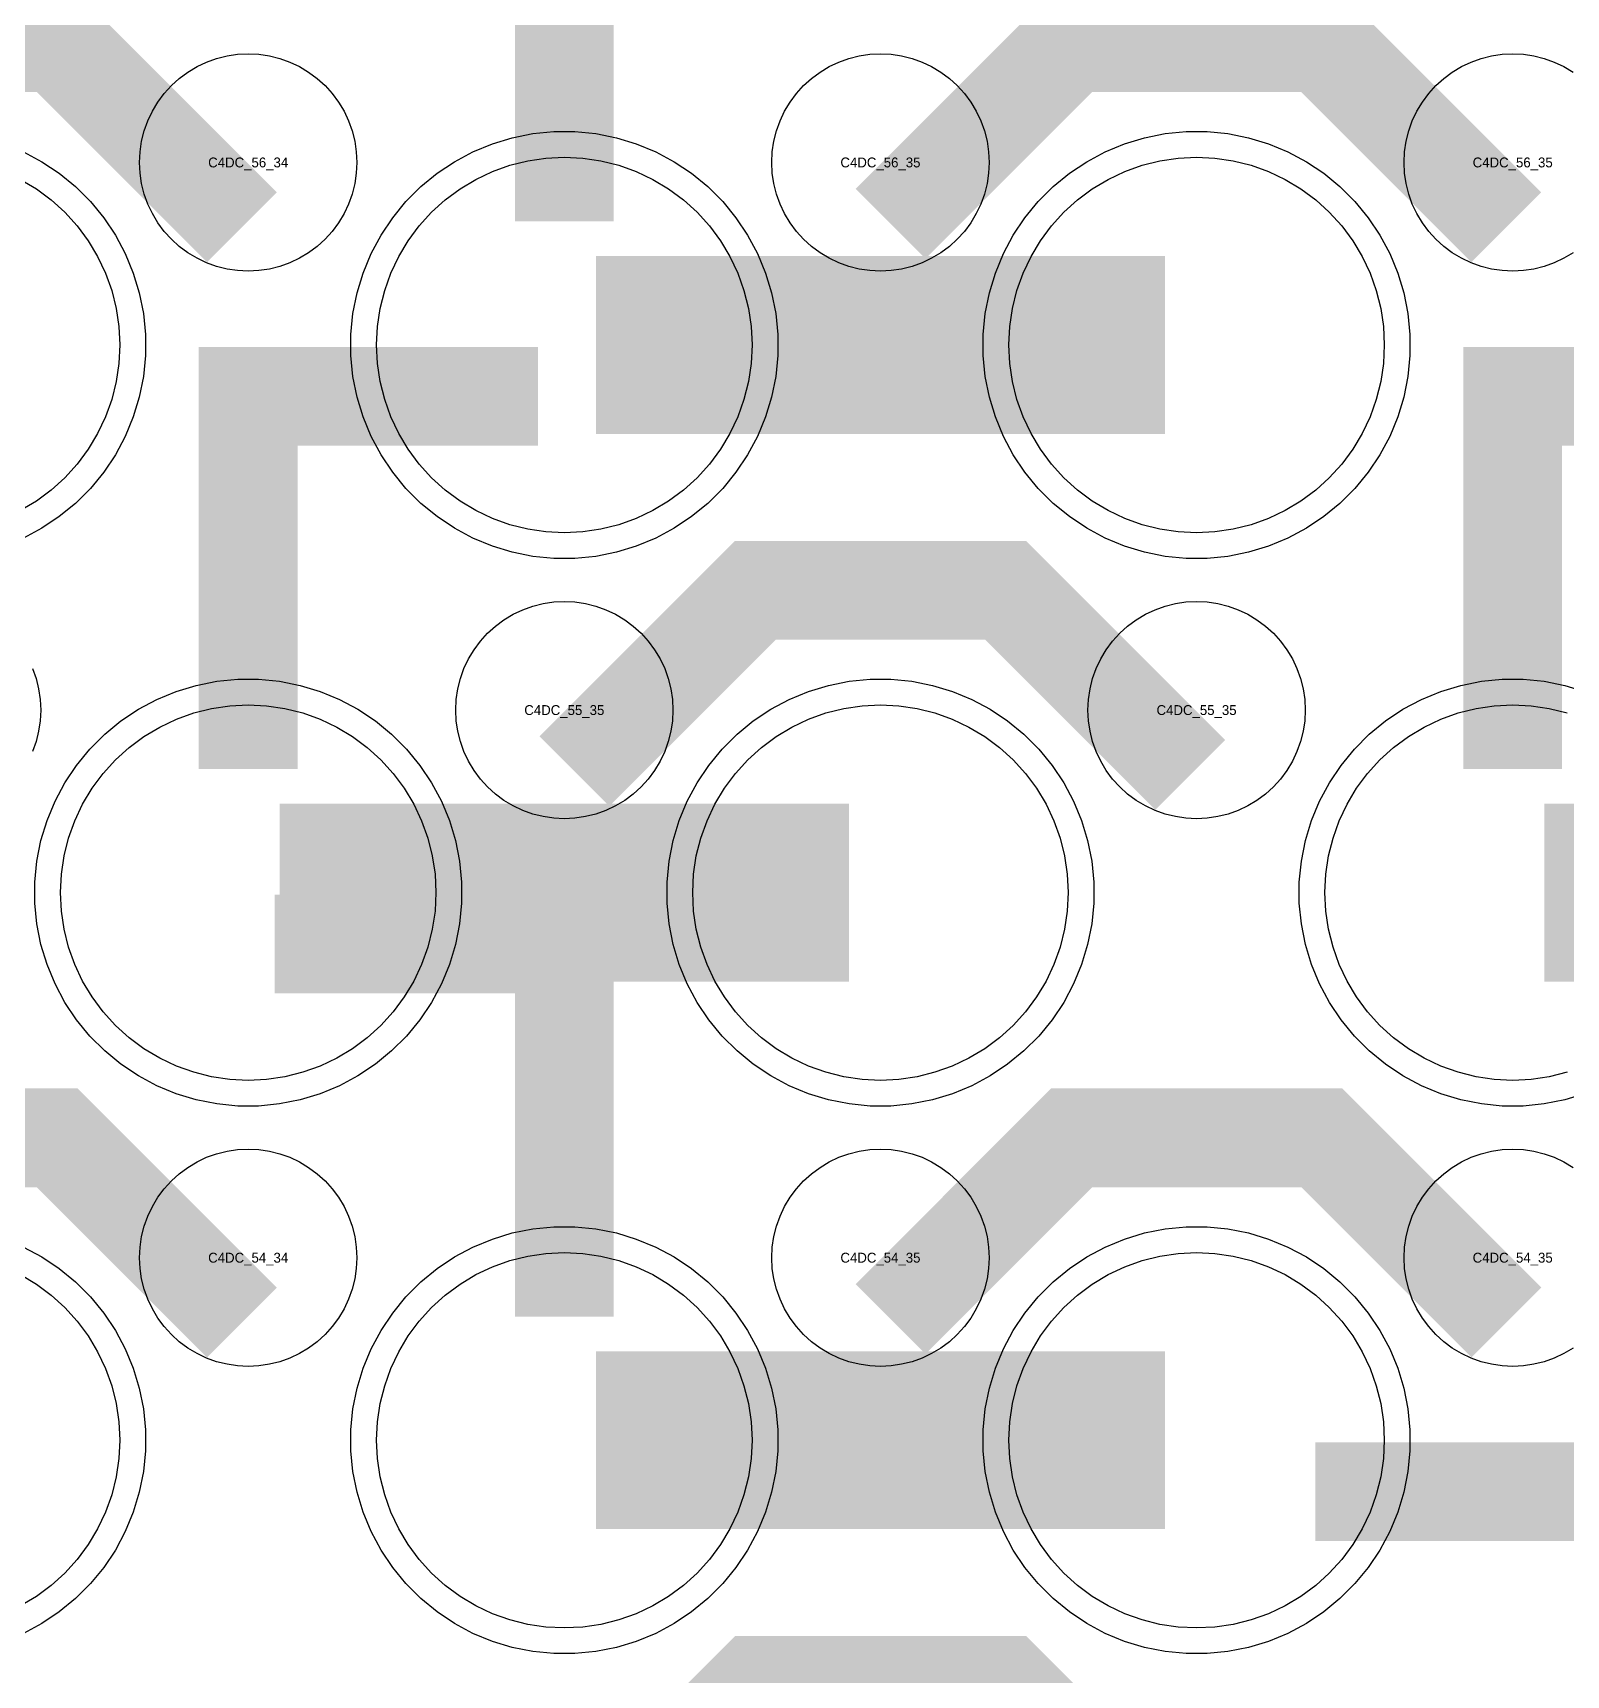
# Model space of a CAD drawing. Extents: x -11880 to 11880, y -14992 to 14992.
# Drawn here: x -934.5 to -546.5, y -7416.5 to -7001 of the extents above; entities that cross this region are included whole.
import ezdxf
from ezdxf.enums import TextEntityAlignment as Align

# ---------------------------------------------------------------- set-up
doc = ezdxf.new("R2010")
doc.units = 0
doc.header["$MEASUREMENT"] = 0
for name, color, linetype in [('GDS_775_DT_237', 138, 'CONTINUOUS'), ('RDL1_FS', 34, 'CONTINUOUS'), ('RDL_BS', 160, 'CONTINUOUS')]:
    doc.layers.add(name, color=color, linetype=linetype)

msp = doc.modelspace()

# ---------------------------------------------------------------- linework, layer by layer
at = {"layer": 'RDL1_FS', "color": 241, "true_color": 0xf7abae}
for points in [[(-800, -7127.484), (-804.657, -7127.255), (-809.268, -7126.571), (-813.791, -7125.439), (-818.181, -7123.867), (-822.395, -7121.875), (-826.395, -7119.477), (-830.14, -7116.699), (-833.594, -7113.569), (-836.724, -7110.115), (-839.502, -7106.37), (-841.9, -7102.37), (-843.892, -7098.156), (-845.464, -7093.766), (-846.596, -7089.243), (-847.28, -7084.632), (-847.509, -7079.975), (-847.28, -7075.318), (-846.596, -7070.707), (-845.464, -7066.184), (-843.892, -7061.794), (-841.9, -7057.58), (-839.502, -7053.58), (-836.724, -7049.835), (-833.594, -7046.381), (-830.14, -7043.251), (-826.395, -7040.473), (-822.395, -7038.075), (-818.181, -7036.083), (-813.791, -7034.511), (-809.268, -7033.379), (-804.657, -7032.695), (-800, -7032.466), (-795.343, -7032.695), (-790.732, -7033.379), (-786.209, -7034.511), (-781.819, -7036.083), (-777.605, -7038.075), (-773.605, -7040.473), (-769.86, -7043.251), (-766.406, -7046.381), (-763.276, -7049.835), (-760.498, -7053.58), (-758.1, -7057.58), (-756.108, -7061.794), (-754.536, -7066.184), (-753.404, -7070.707), (-752.72, -7075.318), (-752.491, -7079.975), (-752.72, -7084.632), (-753.404, -7089.243), (-754.536, -7093.766), (-756.108, -7098.156), (-758.1, -7102.37), (-760.498, -7106.37), (-763.276, -7110.115), (-766.406, -7113.569), (-769.86, -7116.699), (-773.605, -7119.477), (-777.605, -7121.875), (-781.819, -7123.867), (-786.209, -7125.439), (-790.732, -7126.571), (-795.343, -7127.255)], [(-640, -7127.484), (-644.657, -7127.255), (-649.268, -7126.571), (-653.791, -7125.439), (-658.181, -7123.867), (-662.395, -7121.875), (-666.395, -7119.477), (-670.14, -7116.699), (-673.594, -7113.569), (-676.724, -7110.115), (-679.502, -7106.37), (-681.9, -7102.37), (-683.892, -7098.156), (-685.464, -7093.766), (-686.596, -7089.243), (-687.28, -7084.632), (-687.509, -7079.975), (-687.28, -7075.318), (-686.596, -7070.707), (-685.464, -7066.184), (-683.892, -7061.794), (-681.9, -7057.58), (-679.502, -7053.58), (-676.724, -7049.835), (-673.594, -7046.381), (-670.14, -7043.251), (-666.395, -7040.473), (-662.395, -7038.075), (-658.181, -7036.083), (-653.791, -7034.511), (-649.268, -7033.379), (-644.657, -7032.695), (-640, -7032.466), (-635.343, -7032.695), (-630.732, -7033.379), (-626.209, -7034.511), (-621.819, -7036.083), (-617.605, -7038.075), (-613.605, -7040.473), (-609.86, -7043.251), (-606.406, -7046.381), (-603.276, -7049.835), (-600.498, -7053.58), (-598.1, -7057.58), (-596.108, -7061.794), (-594.536, -7066.184), (-593.404, -7070.707), (-592.72, -7075.318), (-592.491, -7079.975), (-592.72, -7084.632), (-593.404, -7089.243), (-594.536, -7093.766), (-596.108, -7098.156), (-598.1, -7102.37), (-600.498, -7106.37), (-603.276, -7110.115), (-606.406, -7113.569), (-609.86, -7116.699), (-613.605, -7119.477), (-617.605, -7121.875), (-621.819, -7123.867), (-626.209, -7125.439), (-630.732, -7126.571), (-635.343, -7127.255)], [(-880, -7266.049), (-884.657, -7265.82), (-889.268, -7265.136), (-893.791, -7264.004), (-898.181, -7262.432), (-902.395, -7260.44), (-906.395, -7258.042), (-910.14, -7255.264), (-913.594, -7252.134), (-916.724, -7248.68), (-919.502, -7244.935), (-921.9, -7240.935), (-923.892, -7236.721), (-925.464, -7232.331), (-926.596, -7227.808), (-927.28, -7223.197), (-927.509, -7218.54), (-927.28, -7213.883), (-926.596, -7209.272), (-925.464, -7204.749), (-923.892, -7200.359), (-921.9, -7196.145), (-919.502, -7192.145), (-916.724, -7188.4), (-913.594, -7184.946), (-910.14, -7181.816), (-906.395, -7179.038), (-902.395, -7176.64), (-898.181, -7174.648), (-893.791, -7173.076), (-889.268, -7171.944), (-884.657, -7171.26), (-880, -7171.031), (-875.343, -7171.26), (-870.732, -7171.944), (-866.209, -7173.076), (-861.819, -7174.648), (-857.605, -7176.64), (-853.605, -7179.038), (-849.86, -7181.816), (-846.406, -7184.946), (-843.276, -7188.4), (-840.498, -7192.145), (-838.1, -7196.145), (-836.108, -7200.359), (-834.536, -7204.749), (-833.404, -7209.272), (-832.72, -7213.883), (-832.491, -7218.54), (-832.72, -7223.197), (-833.404, -7227.808), (-834.536, -7232.331), (-836.108, -7236.721), (-838.1, -7240.935), (-840.498, -7244.935), (-843.276, -7248.68), (-846.406, -7252.134), (-849.86, -7255.264), (-853.605, -7258.042), (-857.605, -7260.44), (-861.819, -7262.432), (-866.209, -7264.004), (-870.732, -7265.136), (-875.343, -7265.82)], [(-720, -7266.049), (-724.657, -7265.82), (-729.268, -7265.136), (-733.791, -7264.004), (-738.181, -7262.432), (-742.395, -7260.44), (-746.395, -7258.042), (-750.14, -7255.264), (-753.594, -7252.134), (-756.724, -7248.68), (-759.502, -7244.935), (-761.9, -7240.935), (-763.892, -7236.721), (-765.464, -7232.331), (-766.596, -7227.808), (-767.28, -7223.197), (-767.509, -7218.54), (-767.28, -7213.883), (-766.596, -7209.272), (-765.464, -7204.749), (-763.892, -7200.359), (-761.9, -7196.145), (-759.502, -7192.145), (-756.724, -7188.4), (-753.594, -7184.946), (-750.14, -7181.816), (-746.395, -7179.038), (-742.395, -7176.64), (-738.181, -7174.648), (-733.791, -7173.076), (-729.268, -7171.944), (-724.657, -7171.26), (-720, -7171.031), (-715.343, -7171.26), (-710.732, -7171.944), (-706.209, -7173.076), (-701.819, -7174.648), (-697.605, -7176.64), (-693.605, -7179.038), (-689.86, -7181.816), (-686.406, -7184.946), (-683.276, -7188.4), (-680.498, -7192.145), (-678.1, -7196.145), (-676.108, -7200.359), (-674.536, -7204.749), (-673.404, -7209.272), (-672.72, -7213.883), (-672.491, -7218.54), (-672.72, -7223.197), (-673.404, -7227.808), (-674.536, -7232.331), (-676.108, -7236.721), (-678.1, -7240.935), (-680.498, -7244.935), (-683.276, -7248.68), (-686.406, -7252.134), (-689.86, -7255.264), (-693.605, -7258.042), (-697.605, -7260.44), (-701.819, -7262.432), (-706.209, -7264.004), (-710.732, -7265.136), (-715.343, -7265.82)], [(-800, -7404.614), (-804.657, -7404.385), (-809.268, -7403.701), (-813.791, -7402.569), (-818.181, -7400.997), (-822.395, -7399.005), (-826.395, -7396.607), (-830.14, -7393.829), (-833.594, -7390.699), (-836.724, -7387.245), (-839.502, -7383.5), (-841.9, -7379.5), (-843.892, -7375.286), (-845.464, -7370.896), (-846.596, -7366.373), (-847.28, -7361.762), (-847.509, -7357.105), (-847.28, -7352.448), (-846.596, -7347.837), (-845.464, -7343.314), (-843.892, -7338.924), (-841.9, -7334.71), (-839.502, -7330.71), (-836.724, -7326.965), (-833.594, -7323.511), (-830.14, -7320.381), (-826.395, -7317.603), (-822.395, -7315.205), (-818.181, -7313.213), (-813.791, -7311.641), (-809.268, -7310.509), (-804.657, -7309.825), (-800, -7309.596), (-795.343, -7309.825), (-790.732, -7310.509), (-786.209, -7311.641), (-781.819, -7313.213), (-777.605, -7315.205), (-773.605, -7317.603), (-769.86, -7320.381), (-766.406, -7323.511), (-763.276, -7326.965), (-760.498, -7330.71), (-758.1, -7334.71), (-756.108, -7338.924), (-754.536, -7343.314), (-753.404, -7347.837), (-752.72, -7352.448), (-752.491, -7357.105), (-752.72, -7361.762), (-753.404, -7366.373), (-754.536, -7370.896), (-756.108, -7375.286), (-758.1, -7379.5), (-760.498, -7383.5), (-763.276, -7387.245), (-766.406, -7390.699), (-769.86, -7393.829), (-773.605, -7396.607), (-777.605, -7399.005), (-781.819, -7400.997), (-786.209, -7402.569), (-790.732, -7403.701), (-795.343, -7404.385)], [(-640, -7404.614), (-644.657, -7404.385), (-649.268, -7403.701), (-653.791, -7402.569), (-658.181, -7400.997), (-662.395, -7399.005), (-666.395, -7396.607), (-670.14, -7393.829), (-673.594, -7390.699), (-676.724, -7387.245), (-679.502, -7383.5), (-681.9, -7379.5), (-683.892, -7375.286), (-685.464, -7370.896), (-686.596, -7366.373), (-687.28, -7361.762), (-687.509, -7357.105), (-687.28, -7352.448), (-686.596, -7347.837), (-685.464, -7343.314), (-683.892, -7338.924), (-681.9, -7334.71), (-679.502, -7330.71), (-676.724, -7326.965), (-673.594, -7323.511), (-670.14, -7320.381), (-666.395, -7317.603), (-662.395, -7315.205), (-658.181, -7313.213), (-653.791, -7311.641), (-649.268, -7310.509), (-644.657, -7309.825), (-640, -7309.596), (-635.343, -7309.825), (-630.732, -7310.509), (-626.209, -7311.641), (-621.819, -7313.213), (-617.605, -7315.205), (-613.605, -7317.603), (-609.86, -7320.381), (-606.406, -7323.511), (-603.276, -7326.965), (-600.498, -7330.71), (-598.1, -7334.71), (-596.108, -7338.924), (-594.536, -7343.314), (-593.404, -7347.837), (-592.72, -7352.448), (-592.491, -7357.105), (-592.72, -7361.762), (-593.404, -7366.373), (-594.536, -7370.896), (-596.108, -7375.286), (-598.1, -7379.5), (-600.498, -7383.5), (-603.276, -7387.245), (-606.406, -7390.699), (-609.86, -7393.829), (-613.605, -7396.607), (-617.605, -7399.005), (-621.819, -7400.997), (-626.209, -7402.569), (-630.732, -7403.701), (-635.343, -7404.385)]]:
    msp.add_lwpolyline(points, close=True, dxfattribs=at)
at = {"layer": 'RDL1_FS'}
for points in [[(-937.605, -7038.075), (-933.605, -7040.473), (-929.86, -7043.251), (-926.406, -7046.381), (-923.276, -7049.835), (-920.498, -7053.58), (-918.1, -7057.58), (-916.108, -7061.794), (-914.536, -7066.184), (-913.404, -7070.707), (-912.72, -7075.318), (-912.491, -7079.975), (-912.72, -7084.632), (-913.404, -7089.243), (-914.536, -7093.766), (-916.108, -7098.156), (-918.1, -7102.37), (-920.498, -7106.37), (-923.276, -7110.115), (-926.406, -7113.569), (-929.86, -7116.699), (-933.605, -7119.477), (-937.605, -7121.875)], [(-546.209, -7264.004), (-550.732, -7265.136), (-555.343, -7265.82), (-560, -7266.049), (-564.657, -7265.82), (-569.268, -7265.136), (-573.791, -7264.004), (-578.181, -7262.432), (-582.395, -7260.44), (-586.395, -7258.042), (-590.14, -7255.264), (-593.594, -7252.134), (-596.724, -7248.68), (-599.502, -7244.935), (-601.9, -7240.935), (-603.892, -7236.721), (-605.464, -7232.331), (-606.596, -7227.808), (-607.28, -7223.197), (-607.509, -7218.54), (-607.28, -7213.883), (-606.596, -7209.272), (-605.464, -7204.749), (-603.892, -7200.359), (-601.9, -7196.145), (-599.502, -7192.145), (-596.724, -7188.4), (-593.594, -7184.946), (-590.14, -7181.816), (-586.395, -7179.038), (-582.395, -7176.64), (-578.181, -7174.648), (-573.791, -7173.076), (-569.268, -7171.944), (-564.657, -7171.26), (-560, -7171.031), (-555.343, -7171.26), (-550.732, -7171.944), (-546.209, -7173.076)], [(-937.605, -7315.205), (-933.605, -7317.603), (-929.86, -7320.381), (-926.406, -7323.511), (-923.276, -7326.965), (-920.498, -7330.71), (-918.1, -7334.71), (-916.108, -7338.924), (-914.536, -7343.314), (-913.404, -7347.837), (-912.72, -7352.448), (-912.491, -7357.105), (-912.72, -7361.762), (-913.404, -7366.373), (-914.536, -7370.896), (-916.108, -7375.286), (-918.1, -7379.5), (-920.498, -7383.5), (-923.276, -7387.245), (-926.406, -7390.699), (-929.86, -7393.829), (-933.605, -7396.607), (-937.605, -7399.005)]]:
    msp.add_lwpolyline(points, dxfattribs=at)
at = {"layer": 'RDL1_FS', "color": 241, "true_color": 0xf7abae}
for points in [[(-791.998, -7079.975, 45, 45, 0), (-719.998, -7079.975, 45, 45, 0)], [(-719.998, -7079.975, 45, 45, 0), (-647.998, -7079.975, 45, 45, 0)], [(-871.998, -7218.54, 45, 45, 0), (-799.998, -7218.54, 45, 45, 0)], [(-799.998, -7218.54, 45, 45, 0), (-727.998, -7218.54, 45, 45, 0)], [(-791.998, -7357.105, 45, 45, 0), (-719.998, -7357.105, 45, 45, 0)], [(-719.998, -7357.105, 45, 45, 0), (-647.998, -7357.105, 45, 45, 0)]]:
    msp.add_lwpolyline(points, format="xyseb", dxfattribs=at)
at = {"layer": 'RDL1_FS'}
msp.add_lwpolyline([(-551.998, -7218.54, 45, 45, 0), (-479.998, -7218.54, 45, 45, 0)], format="xyseb", dxfattribs=at)
at = {"layer": 'RDL_BS', "color": 241, "true_color": 0xf7abae}
for points in [[(-800, -7048.695, 25, 25, 0), (-800, -6941.918, 25, 25, 0)], [(-880, -7187.26, 25, 25, 0), (-880, -7080.483, 25, 25, 0)], [(-892.5, -7092.983, 25, 25, 0), (-806.667, -7092.983, 25, 25, 0)], [(-852.944, -7092.983, 25, 25, 0), (-811.74, -7092.983, 25, 25, 0)], [(-800, -7325.825, 25, 25, 0), (-800, -7219.048, 25, 25, 0)], [(-787.5, -7231.548, 25, 25, 0), (-873.333, -7231.548, 25, 25, 0)], [(-827.056, -7231.548, 25, 25, 0), (-868.26, -7231.548, 25, 25, 0)], [(-800, -7249.517, 25, 25, 0), (-800, -7295.137, 25, 25, 0)], [(-609.984, -7370.118, 25, 25, 0), (-500.719, -7370.118, 25, 25, 0)]]:
    msp.add_lwpolyline(points, format="xyseb", dxfattribs=at)
at = {"layer": 'RDL_BS'}
for points in [[(-800, -6972.387, 25, 25, 0), (-800, -7018.007, 25, 25, 0)], [(-881.599, -7050.188, 25, 25, 0), (-928.313, -7003.474, 25, 25, 0), (-958.071, -7003.474, 25, 25, 0)], [(-717.438, -7049.289, 25, 25, 0), (-671.623, -7003.474, 25, 25, 0), (-638.07, -7003.474, 25, 25, 0)], [(-561.599, -7050.188, 25, 25, 0), (-608.313, -7003.474, 25, 25, 0), (-638.071, -7003.474, 25, 25, 0)], [(-560, -7187.26, 25, 25, 0), (-560, -7080.483, 25, 25, 0)], [(-572.5, -7092.983, 25, 25, 0), (-486.667, -7092.983, 25, 25, 0)], [(-880, -7110.952, 25, 25, 0), (-880, -7156.572, 25, 25, 0)], [(-560, -7110.952, 25, 25, 0), (-560, -7156.572, 25, 25, 0)], [(-797.438, -7187.854, 25, 25, 0), (-751.623, -7142.039, 25, 25, 0), (-718.07, -7142.039, 25, 25, 0)], [(-641.599, -7188.753, 25, 25, 0), (-688.313, -7142.039, 25, 25, 0), (-718.071, -7142.039, 25, 25, 0)], [(-881.599, -7327.318, 25, 25, 0), (-928.313, -7280.604, 25, 25, 0), (-958.071, -7280.604, 25, 25, 0)], [(-717.438, -7326.419, 25, 25, 0), (-671.623, -7280.604, 25, 25, 0), (-638.07, -7280.604, 25, 25, 0)], [(-561.599, -7327.318, 25, 25, 0), (-608.313, -7280.604, 25, 25, 0), (-638.071, -7280.604, 25, 25, 0)], [(-797.438, -7464.984, 25, 25, 0), (-751.623, -7419.169, 25, 25, 0), (-718.07, -7419.169, 25, 25, 0)], [(-641.599, -7465.883, 25, 25, 0), (-688.313, -7419.169, 25, 25, 0), (-718.071, -7419.169, 25, 25, 0)]]:
    msp.add_lwpolyline(points, format="xyseb", dxfattribs=at)
for points in [[(-880, -7061.281), (-882.693, -7061.149), (-885.365, -7060.753), (-887.984, -7060.096), (-890.519, -7059.189), (-892.956, -7058.037), (-895.28, -7056.644), (-897.443, -7055.041), (-899.442, -7053.229), (-901.254, -7051.23), (-902.857, -7049.067), (-904.25, -7046.743), (-905.402, -7044.306), (-906.309, -7041.771), (-906.966, -7039.152), (-907.362, -7036.48), (-907.494, -7033.787), (-907.362, -7031.094), (-906.966, -7028.422), (-906.309, -7025.803), (-905.402, -7023.268), (-904.25, -7020.831), (-902.857, -7018.507), (-901.254, -7016.344), (-899.442, -7014.345), (-897.443, -7012.533), (-895.28, -7010.93), (-892.956, -7009.537), (-890.519, -7008.385), (-887.984, -7007.478), (-885.365, -7006.821), (-882.693, -7006.425), (-880, -7006.293), (-877.307, -7006.425), (-874.635, -7006.821), (-872.016, -7007.478), (-869.481, -7008.385), (-867.044, -7009.537), (-864.72, -7010.93), (-862.557, -7012.533), (-860.558, -7014.345), (-858.746, -7016.344), (-857.143, -7018.507), (-855.75, -7020.831), (-854.598, -7023.268), (-853.691, -7025.803), (-853.034, -7028.422), (-852.638, -7031.094), (-852.506, -7033.787), (-852.638, -7036.48), (-853.034, -7039.152), (-853.691, -7041.771), (-854.598, -7044.306), (-855.75, -7046.743), (-857.143, -7049.067), (-858.746, -7051.23), (-860.558, -7053.229), (-862.557, -7055.041), (-864.72, -7056.644), (-867.044, -7058.037), (-869.481, -7059.189), (-872.016, -7060.096), (-874.635, -7060.753), (-877.307, -7061.149)], [(-720, -7061.281), (-722.693, -7061.149), (-725.365, -7060.753), (-727.984, -7060.096), (-730.519, -7059.189), (-732.956, -7058.037), (-735.28, -7056.644), (-737.443, -7055.041), (-739.442, -7053.229), (-741.254, -7051.23), (-742.857, -7049.067), (-744.25, -7046.743), (-745.402, -7044.306), (-746.309, -7041.771), (-746.966, -7039.152), (-747.362, -7036.48), (-747.494, -7033.787), (-747.362, -7031.094), (-746.966, -7028.422), (-746.309, -7025.803), (-745.402, -7023.268), (-744.25, -7020.831), (-742.857, -7018.507), (-741.254, -7016.344), (-739.442, -7014.345), (-737.443, -7012.533), (-735.28, -7010.93), (-732.956, -7009.537), (-730.519, -7008.385), (-727.984, -7007.478), (-725.365, -7006.821), (-722.693, -7006.425), (-720, -7006.293), (-717.307, -7006.425), (-714.635, -7006.821), (-712.016, -7007.478), (-709.481, -7008.385), (-707.044, -7009.537), (-704.72, -7010.93), (-702.557, -7012.533), (-700.558, -7014.345), (-698.746, -7016.344), (-697.143, -7018.507), (-695.75, -7020.831), (-694.598, -7023.268), (-693.691, -7025.803), (-693.034, -7028.422), (-692.638, -7031.094), (-692.506, -7033.787), (-692.638, -7036.48), (-693.034, -7039.152), (-693.691, -7041.771), (-694.598, -7044.306), (-695.75, -7046.743), (-697.143, -7049.067), (-698.746, -7051.23), (-700.558, -7053.229), (-702.557, -7055.041), (-704.72, -7056.644), (-707.044, -7058.037), (-709.481, -7059.189), (-712.016, -7060.096), (-714.635, -7060.753), (-717.307, -7061.149)], [(-800, -7199.846), (-802.693, -7199.714), (-805.365, -7199.318), (-807.984, -7198.661), (-810.519, -7197.754), (-812.956, -7196.602), (-815.28, -7195.209), (-817.443, -7193.606), (-819.442, -7191.794), (-821.254, -7189.795), (-822.857, -7187.632), (-824.25, -7185.308), (-825.402, -7182.871), (-826.309, -7180.336), (-826.966, -7177.717), (-827.362, -7175.045), (-827.494, -7172.352), (-827.362, -7169.659), (-826.966, -7166.987), (-826.309, -7164.368), (-825.402, -7161.833), (-824.25, -7159.396), (-822.857, -7157.072), (-821.254, -7154.909), (-819.442, -7152.91), (-817.443, -7151.098), (-815.28, -7149.495), (-812.956, -7148.102), (-810.519, -7146.95), (-807.984, -7146.043), (-805.365, -7145.386), (-802.693, -7144.99), (-800, -7144.858), (-797.307, -7144.99), (-794.635, -7145.386), (-792.016, -7146.043), (-789.481, -7146.95), (-787.044, -7148.102), (-784.72, -7149.495), (-782.557, -7151.098), (-780.558, -7152.91), (-778.746, -7154.909), (-777.143, -7157.072), (-775.75, -7159.396), (-774.598, -7161.833), (-773.691, -7164.368), (-773.034, -7166.987), (-772.638, -7169.659), (-772.506, -7172.352), (-772.638, -7175.045), (-773.034, -7177.717), (-773.691, -7180.336), (-774.598, -7182.871), (-775.75, -7185.308), (-777.143, -7187.632), (-778.746, -7189.795), (-780.558, -7191.794), (-782.557, -7193.606), (-784.72, -7195.209), (-787.044, -7196.602), (-789.481, -7197.754), (-792.016, -7198.661), (-794.635, -7199.318), (-797.307, -7199.714)], [(-640, -7199.846), (-642.693, -7199.714), (-645.365, -7199.318), (-647.984, -7198.661), (-650.519, -7197.754), (-652.956, -7196.602), (-655.28, -7195.209), (-657.443, -7193.606), (-659.442, -7191.794), (-661.254, -7189.795), (-662.857, -7187.632), (-664.25, -7185.308), (-665.402, -7182.871), (-666.309, -7180.336), (-666.966, -7177.717), (-667.362, -7175.045), (-667.494, -7172.352), (-667.362, -7169.659), (-666.966, -7166.987), (-666.309, -7164.368), (-665.402, -7161.833), (-664.25, -7159.396), (-662.857, -7157.072), (-661.254, -7154.909), (-659.442, -7152.91), (-657.443, -7151.098), (-655.28, -7149.495), (-652.956, -7148.102), (-650.519, -7146.95), (-647.984, -7146.043), (-645.365, -7145.386), (-642.693, -7144.99), (-640, -7144.858), (-637.307, -7144.99), (-634.635, -7145.386), (-632.016, -7146.043), (-629.481, -7146.95), (-627.044, -7148.102), (-624.72, -7149.495), (-622.557, -7151.098), (-620.558, -7152.91), (-618.746, -7154.909), (-617.143, -7157.072), (-615.75, -7159.396), (-614.598, -7161.833), (-613.691, -7164.368), (-613.034, -7166.987), (-612.638, -7169.659), (-612.506, -7172.352), (-612.638, -7175.045), (-613.034, -7177.717), (-613.691, -7180.336), (-614.598, -7182.871), (-615.75, -7185.308), (-617.143, -7187.632), (-618.746, -7189.795), (-620.558, -7191.794), (-622.557, -7193.606), (-624.72, -7195.209), (-627.044, -7196.602), (-629.481, -7197.754), (-632.016, -7198.661), (-634.635, -7199.318), (-637.307, -7199.714)], [(-880, -7338.411), (-882.693, -7338.279), (-885.365, -7337.883), (-887.984, -7337.226), (-890.519, -7336.319), (-892.956, -7335.167), (-895.28, -7333.774), (-897.443, -7332.171), (-899.442, -7330.359), (-901.254, -7328.36), (-902.857, -7326.197), (-904.25, -7323.873), (-905.402, -7321.436), (-906.309, -7318.901), (-906.966, -7316.282), (-907.362, -7313.61), (-907.494, -7310.917), (-907.362, -7308.224), (-906.966, -7305.552), (-906.309, -7302.933), (-905.402, -7300.398), (-904.25, -7297.961), (-902.857, -7295.637), (-901.254, -7293.474), (-899.442, -7291.475), (-897.443, -7289.663), (-895.28, -7288.06), (-892.956, -7286.667), (-890.519, -7285.515), (-887.984, -7284.608), (-885.365, -7283.951), (-882.693, -7283.555), (-880, -7283.423), (-877.307, -7283.555), (-874.635, -7283.951), (-872.016, -7284.608), (-869.481, -7285.515), (-867.044, -7286.667), (-864.72, -7288.06), (-862.557, -7289.663), (-860.558, -7291.475), (-858.746, -7293.474), (-857.143, -7295.637), (-855.75, -7297.961), (-854.598, -7300.398), (-853.691, -7302.933), (-853.034, -7305.552), (-852.638, -7308.224), (-852.506, -7310.917), (-852.638, -7313.61), (-853.034, -7316.282), (-853.691, -7318.901), (-854.598, -7321.436), (-855.75, -7323.873), (-857.143, -7326.197), (-858.746, -7328.36), (-860.558, -7330.359), (-862.557, -7332.171), (-864.72, -7333.774), (-867.044, -7335.167), (-869.481, -7336.319), (-872.016, -7337.226), (-874.635, -7337.883), (-877.307, -7338.279)], [(-720, -7338.411), (-722.693, -7338.279), (-725.365, -7337.883), (-727.984, -7337.226), (-730.519, -7336.319), (-732.956, -7335.167), (-735.28, -7333.774), (-737.443, -7332.171), (-739.442, -7330.359), (-741.254, -7328.36), (-742.857, -7326.197), (-744.25, -7323.873), (-745.402, -7321.436), (-746.309, -7318.901), (-746.966, -7316.282), (-747.362, -7313.61), (-747.494, -7310.917), (-747.362, -7308.224), (-746.966, -7305.552), (-746.309, -7302.933), (-745.402, -7300.398), (-744.25, -7297.961), (-742.857, -7295.637), (-741.254, -7293.474), (-739.442, -7291.475), (-737.443, -7289.663), (-735.28, -7288.06), (-732.956, -7286.667), (-730.519, -7285.515), (-727.984, -7284.608), (-725.365, -7283.951), (-722.693, -7283.555), (-720, -7283.423), (-717.307, -7283.555), (-714.635, -7283.951), (-712.016, -7284.608), (-709.481, -7285.515), (-707.044, -7286.667), (-704.72, -7288.06), (-702.557, -7289.663), (-700.558, -7291.475), (-698.746, -7293.474), (-697.143, -7295.637), (-695.75, -7297.961), (-694.598, -7300.398), (-693.691, -7302.933), (-693.034, -7305.552), (-692.638, -7308.224), (-692.506, -7310.917), (-692.638, -7313.61), (-693.034, -7316.282), (-693.691, -7318.901), (-694.598, -7321.436), (-695.75, -7323.873), (-697.143, -7326.197), (-698.746, -7328.36), (-700.558, -7330.359), (-702.557, -7332.171), (-704.72, -7333.774), (-707.044, -7335.167), (-709.481, -7336.319), (-712.016, -7337.226), (-714.635, -7337.883), (-717.307, -7338.279)]]:
    msp.add_lwpolyline(points, close=True, dxfattribs=at)
for points in [[(-544.72, -7056.644), (-547.044, -7058.037), (-549.481, -7059.189), (-552.016, -7060.096), (-554.635, -7060.753), (-557.307, -7061.149), (-560, -7061.281), (-562.693, -7061.149), (-565.365, -7060.753), (-567.984, -7060.096), (-570.519, -7059.189), (-572.956, -7058.037), (-575.28, -7056.644), (-577.443, -7055.041), (-579.442, -7053.229), (-581.254, -7051.23), (-582.857, -7049.067), (-584.25, -7046.743), (-585.402, -7044.306), (-586.309, -7041.771), (-586.966, -7039.152), (-587.362, -7036.48), (-587.494, -7033.787), (-587.362, -7031.094), (-586.966, -7028.422), (-586.309, -7025.803), (-585.402, -7023.268), (-584.25, -7020.831), (-582.857, -7018.507), (-581.254, -7016.344), (-579.442, -7014.345), (-577.443, -7012.533), (-575.28, -7010.93), (-572.956, -7009.537), (-570.519, -7008.385), (-567.984, -7007.478), (-565.365, -7006.821), (-562.693, -7006.425), (-560, -7006.293), (-557.307, -7006.425), (-554.635, -7006.821), (-552.016, -7007.478), (-549.481, -7008.385), (-547.044, -7009.537), (-544.72, -7010.93)], [(-936.885, -7031.1), (-932.223, -7033.592), (-927.809, -7036.539), (-923.708, -7039.901), (-919.926, -7043.683), (-916.564, -7047.784), (-913.617, -7052.198), (-911.125, -7056.86), (-909.094, -7061.77), (-907.563, -7066.81), (-906.517, -7072.037), (-906, -7077.331), (-906, -7082.619), (-906.517, -7087.913), (-907.563, -7093.14), (-909.094, -7098.18), (-911.125, -7103.09), (-913.617, -7107.752), (-916.564, -7112.166), (-919.926, -7116.267), (-923.708, -7120.049), (-927.809, -7123.411), (-932.223, -7126.358), (-936.885, -7128.85)], [(-934.598, -7161.833), (-933.691, -7164.368), (-933.034, -7166.987), (-932.638, -7169.659), (-932.506, -7172.352), (-932.638, -7175.045), (-933.034, -7177.717), (-933.691, -7180.336), (-934.598, -7182.871)], [(-541.795, -7269.446), (-546.835, -7270.977), (-552.062, -7272.023), (-557.356, -7272.54), (-562.644, -7272.54), (-567.938, -7272.023), (-573.165, -7270.977), (-578.205, -7269.446), (-583.115, -7267.415), (-587.777, -7264.923), (-592.191, -7261.976), (-596.292, -7258.614), (-600.074, -7254.832), (-603.436, -7250.731), (-606.383, -7246.317), (-608.875, -7241.655), (-610.906, -7236.745), (-612.437, -7231.705), (-613.483, -7226.478), (-614, -7221.184), (-614, -7215.896), (-613.483, -7210.602), (-612.437, -7205.375), (-610.906, -7200.335), (-608.875, -7195.425), (-606.383, -7190.763), (-603.436, -7186.349), (-600.074, -7182.248), (-596.292, -7178.466), (-592.191, -7175.104), (-587.777, -7172.157), (-583.115, -7169.665), (-578.205, -7167.634), (-573.165, -7166.103), (-567.938, -7165.057), (-562.644, -7164.54), (-557.356, -7164.54), (-552.062, -7165.057), (-546.835, -7166.103), (-541.795, -7167.634)], [(-544.72, -7333.774), (-547.044, -7335.167), (-549.481, -7336.319), (-552.016, -7337.226), (-554.635, -7337.883), (-557.307, -7338.279), (-560, -7338.411), (-562.693, -7338.279), (-565.365, -7337.883), (-567.984, -7337.226), (-570.519, -7336.319), (-572.956, -7335.167), (-575.28, -7333.774), (-577.443, -7332.171), (-579.442, -7330.359), (-581.254, -7328.36), (-582.857, -7326.197), (-584.25, -7323.873), (-585.402, -7321.436), (-586.309, -7318.901), (-586.966, -7316.282), (-587.362, -7313.61), (-587.494, -7310.917), (-587.362, -7308.224), (-586.966, -7305.552), (-586.309, -7302.933), (-585.402, -7300.398), (-584.25, -7297.961), (-582.857, -7295.637), (-581.254, -7293.474), (-579.442, -7291.475), (-577.443, -7289.663), (-575.28, -7288.06), (-572.956, -7286.667), (-570.519, -7285.515), (-567.984, -7284.608), (-565.365, -7283.951), (-562.693, -7283.555), (-560, -7283.423), (-557.307, -7283.555), (-554.635, -7283.951), (-552.016, -7284.608), (-549.481, -7285.515), (-547.044, -7286.667), (-544.72, -7288.06)], [(-936.885, -7308.23), (-932.223, -7310.722), (-927.809, -7313.669), (-923.708, -7317.031), (-919.926, -7320.813), (-916.564, -7324.914), (-913.617, -7329.328), (-911.125, -7333.99), (-909.094, -7338.9), (-907.563, -7343.94), (-906.517, -7349.167), (-906, -7354.461), (-906, -7359.749), (-906.517, -7365.043), (-907.563, -7370.27), (-909.094, -7375.31), (-911.125, -7380.22), (-913.617, -7384.882), (-916.564, -7389.296), (-919.926, -7393.397), (-923.708, -7397.179), (-927.809, -7400.541), (-932.223, -7403.488), (-936.885, -7405.98)]]:
    msp.add_lwpolyline(points, dxfattribs=at)
at = {"layer": 'RDL_BS', "color": 241, "true_color": 0xf7abae}
for points in [[(-802.644, -7133.975), (-807.938, -7133.458), (-813.165, -7132.412), (-818.205, -7130.881), (-823.115, -7128.85), (-827.777, -7126.358), (-832.191, -7123.411), (-836.292, -7120.049), (-840.074, -7116.267), (-843.436, -7112.166), (-846.383, -7107.752), (-848.875, -7103.09), (-850.906, -7098.18), (-852.437, -7093.14), (-853.483, -7087.913), (-854, -7082.619), (-854, -7077.331), (-853.483, -7072.037), (-852.437, -7066.81), (-850.906, -7061.77), (-848.875, -7056.86), (-846.383, -7052.198), (-843.436, -7047.784), (-840.074, -7043.683), (-836.292, -7039.901), (-832.191, -7036.539), (-827.777, -7033.592), (-823.115, -7031.1), (-818.205, -7029.069), (-813.165, -7027.538), (-807.938, -7026.492), (-802.644, -7025.975), (-797.356, -7025.975), (-792.062, -7026.492), (-786.835, -7027.538), (-781.795, -7029.069), (-776.885, -7031.1), (-772.223, -7033.592), (-767.809, -7036.539), (-763.708, -7039.901), (-759.926, -7043.683), (-756.564, -7047.784), (-753.617, -7052.198), (-751.125, -7056.86), (-749.094, -7061.77), (-747.563, -7066.81), (-746.517, -7072.037), (-746, -7077.331), (-746, -7082.619), (-746.517, -7087.913), (-747.563, -7093.14), (-749.094, -7098.18), (-751.125, -7103.09), (-753.617, -7107.752), (-756.564, -7112.166), (-759.926, -7116.267), (-763.708, -7120.049), (-767.809, -7123.411), (-772.223, -7126.358), (-776.885, -7128.85), (-781.795, -7130.881), (-786.835, -7132.412), (-792.062, -7133.458), (-797.356, -7133.975)], [(-642.644, -7133.975), (-647.938, -7133.458), (-653.165, -7132.412), (-658.205, -7130.881), (-663.115, -7128.85), (-667.777, -7126.358), (-672.191, -7123.411), (-676.292, -7120.049), (-680.074, -7116.267), (-683.436, -7112.166), (-686.383, -7107.752), (-688.875, -7103.09), (-690.906, -7098.18), (-692.437, -7093.14), (-693.483, -7087.913), (-694, -7082.619), (-694, -7077.331), (-693.483, -7072.037), (-692.437, -7066.81), (-690.906, -7061.77), (-688.875, -7056.86), (-686.383, -7052.198), (-683.436, -7047.784), (-680.074, -7043.683), (-676.292, -7039.901), (-672.191, -7036.539), (-667.777, -7033.592), (-663.115, -7031.1), (-658.205, -7029.069), (-653.165, -7027.538), (-647.938, -7026.492), (-642.644, -7025.975), (-637.356, -7025.975), (-632.062, -7026.492), (-626.835, -7027.538), (-621.795, -7029.069), (-616.885, -7031.1), (-612.223, -7033.592), (-607.809, -7036.539), (-603.708, -7039.901), (-599.926, -7043.683), (-596.564, -7047.784), (-593.617, -7052.198), (-591.125, -7056.86), (-589.094, -7061.77), (-587.563, -7066.81), (-586.517, -7072.037), (-586, -7077.331), (-586, -7082.619), (-586.517, -7087.913), (-587.563, -7093.14), (-589.094, -7098.18), (-591.125, -7103.09), (-593.617, -7107.752), (-596.564, -7112.166), (-599.926, -7116.267), (-603.708, -7120.049), (-607.809, -7123.411), (-612.223, -7126.358), (-616.885, -7128.85), (-621.795, -7130.881), (-626.835, -7132.412), (-632.062, -7133.458), (-637.356, -7133.975)], [(-882.644, -7272.54), (-887.938, -7272.023), (-893.165, -7270.977), (-898.205, -7269.446), (-903.115, -7267.415), (-907.777, -7264.923), (-912.191, -7261.976), (-916.292, -7258.614), (-920.074, -7254.832), (-923.436, -7250.731), (-926.383, -7246.317), (-928.875, -7241.655), (-930.906, -7236.745), (-932.437, -7231.705), (-933.483, -7226.478), (-934, -7221.184), (-934, -7215.896), (-933.483, -7210.602), (-932.437, -7205.375), (-930.906, -7200.335), (-928.875, -7195.425), (-926.383, -7190.763), (-923.436, -7186.349), (-920.074, -7182.248), (-916.292, -7178.466), (-912.191, -7175.104), (-907.777, -7172.157), (-903.115, -7169.665), (-898.205, -7167.634), (-893.165, -7166.103), (-887.938, -7165.057), (-882.644, -7164.54), (-877.356, -7164.54), (-872.062, -7165.057), (-866.835, -7166.103), (-861.795, -7167.634), (-856.885, -7169.665), (-852.223, -7172.157), (-847.809, -7175.104), (-843.708, -7178.466), (-839.926, -7182.248), (-836.564, -7186.349), (-833.617, -7190.763), (-831.125, -7195.425), (-829.094, -7200.335), (-827.563, -7205.375), (-826.517, -7210.602), (-826, -7215.896), (-826, -7221.184), (-826.517, -7226.478), (-827.563, -7231.705), (-829.094, -7236.745), (-831.125, -7241.655), (-833.617, -7246.317), (-836.564, -7250.731), (-839.926, -7254.832), (-843.708, -7258.614), (-847.809, -7261.976), (-852.223, -7264.923), (-856.885, -7267.415), (-861.795, -7269.446), (-866.835, -7270.977), (-872.062, -7272.023), (-877.356, -7272.54)], [(-722.644, -7272.54), (-727.938, -7272.023), (-733.165, -7270.977), (-738.205, -7269.446), (-743.115, -7267.415), (-747.777, -7264.923), (-752.191, -7261.976), (-756.292, -7258.614), (-760.074, -7254.832), (-763.436, -7250.731), (-766.383, -7246.317), (-768.875, -7241.655), (-770.906, -7236.745), (-772.437, -7231.705), (-773.483, -7226.478), (-774, -7221.184), (-774, -7215.896), (-773.483, -7210.602), (-772.437, -7205.375), (-770.906, -7200.335), (-768.875, -7195.425), (-766.383, -7190.763), (-763.436, -7186.349), (-760.074, -7182.248), (-756.292, -7178.466), (-752.191, -7175.104), (-747.777, -7172.157), (-743.115, -7169.665), (-738.205, -7167.634), (-733.165, -7166.103), (-727.938, -7165.057), (-722.644, -7164.54), (-717.356, -7164.54), (-712.062, -7165.057), (-706.835, -7166.103), (-701.795, -7167.634), (-696.885, -7169.665), (-692.223, -7172.157), (-687.809, -7175.104), (-683.708, -7178.466), (-679.926, -7182.248), (-676.564, -7186.349), (-673.617, -7190.763), (-671.125, -7195.425), (-669.094, -7200.335), (-667.563, -7205.375), (-666.517, -7210.602), (-666, -7215.896), (-666, -7221.184), (-666.517, -7226.478), (-667.563, -7231.705), (-669.094, -7236.745), (-671.125, -7241.655), (-673.617, -7246.317), (-676.564, -7250.731), (-679.926, -7254.832), (-683.708, -7258.614), (-687.809, -7261.976), (-692.223, -7264.923), (-696.885, -7267.415), (-701.795, -7269.446), (-706.835, -7270.977), (-712.062, -7272.023), (-717.356, -7272.54)], [(-802.644, -7411.105), (-807.938, -7410.588), (-813.165, -7409.542), (-818.205, -7408.011), (-823.115, -7405.98), (-827.777, -7403.488), (-832.191, -7400.541), (-836.292, -7397.179), (-840.074, -7393.397), (-843.436, -7389.296), (-846.383, -7384.882), (-848.875, -7380.22), (-850.906, -7375.31), (-852.437, -7370.27), (-853.483, -7365.043), (-854, -7359.749), (-854, -7354.461), (-853.483, -7349.167), (-852.437, -7343.94), (-850.906, -7338.9), (-848.875, -7333.99), (-846.383, -7329.328), (-843.436, -7324.914), (-840.074, -7320.813), (-836.292, -7317.031), (-832.191, -7313.669), (-827.777, -7310.722), (-823.115, -7308.23), (-818.205, -7306.199), (-813.165, -7304.668), (-807.938, -7303.622), (-802.644, -7303.105), (-797.356, -7303.105), (-792.062, -7303.622), (-786.835, -7304.668), (-781.795, -7306.199), (-776.885, -7308.23), (-772.223, -7310.722), (-767.809, -7313.669), (-763.708, -7317.031), (-759.926, -7320.813), (-756.564, -7324.914), (-753.617, -7329.328), (-751.125, -7333.99), (-749.094, -7338.9), (-747.563, -7343.94), (-746.517, -7349.167), (-746, -7354.461), (-746, -7359.749), (-746.517, -7365.043), (-747.563, -7370.27), (-749.094, -7375.31), (-751.125, -7380.22), (-753.617, -7384.882), (-756.564, -7389.296), (-759.926, -7393.397), (-763.708, -7397.179), (-767.809, -7400.541), (-772.223, -7403.488), (-776.885, -7405.98), (-781.795, -7408.011), (-786.835, -7409.542), (-792.062, -7410.588), (-797.356, -7411.105)], [(-642.644, -7411.105), (-647.938, -7410.588), (-653.165, -7409.542), (-658.205, -7408.011), (-663.115, -7405.98), (-667.777, -7403.488), (-672.191, -7400.541), (-676.292, -7397.179), (-680.074, -7393.397), (-683.436, -7389.296), (-686.383, -7384.882), (-688.875, -7380.22), (-690.906, -7375.31), (-692.437, -7370.27), (-693.483, -7365.043), (-694, -7359.749), (-694, -7354.461), (-693.483, -7349.167), (-692.437, -7343.94), (-690.906, -7338.9), (-688.875, -7333.99), (-686.383, -7329.328), (-683.436, -7324.914), (-680.074, -7320.813), (-676.292, -7317.031), (-672.191, -7313.669), (-667.777, -7310.722), (-663.115, -7308.23), (-658.205, -7306.199), (-653.165, -7304.668), (-647.938, -7303.622), (-642.644, -7303.105), (-637.356, -7303.105), (-632.062, -7303.622), (-626.835, -7304.668), (-621.795, -7306.199), (-616.885, -7308.23), (-612.223, -7310.722), (-607.809, -7313.669), (-603.708, -7317.031), (-599.926, -7320.813), (-596.564, -7324.914), (-593.617, -7329.328), (-591.125, -7333.99), (-589.094, -7338.9), (-587.563, -7343.94), (-586.517, -7349.167), (-586, -7354.461), (-586, -7359.749), (-586.517, -7365.043), (-587.563, -7370.27), (-589.094, -7375.31), (-591.125, -7380.22), (-593.617, -7384.882), (-596.564, -7389.296), (-599.926, -7393.397), (-603.708, -7397.179), (-607.809, -7400.541), (-612.223, -7403.488), (-616.885, -7405.98), (-621.795, -7408.011), (-626.835, -7409.542), (-632.062, -7410.588), (-637.356, -7411.105)]]:
    msp.add_lwpolyline(points, close=True, dxfattribs=at)

# ---------------------------------------------------------------- texts
at = {"layer": 'GDS_775_DT_237'}
for s, p in [('C4DC_56_34', (-880, -7033.787)), ('C4DC_56_34', (-880, -7033.787)), ('C4DC_56_35', (-720, -7033.787)), ('C4DC_56_35', (-720, -7033.787)), ('C4DC_56_35', (-560, -7033.787)), ('C4DC_56_35', (-560, -7033.787)), ('C4DC_55_35', (-800, -7172.352)), ('C4DC_55_35', (-800, -7172.352)), ('C4DC_55_35', (-640, -7172.352)), ('C4DC_55_35', (-640, -7172.352)), ('C4DC_54_34', (-880, -7310.917)), ('C4DC_54_34', (-880, -7310.917)), ('C4DC_54_35', (-720, -7310.917)), ('C4DC_54_35', (-720, -7310.917)), ('C4DC_54_35', (-560, -7310.917)), ('C4DC_54_35', (-560, -7310.917))]:
    msp.add_text(s, height=2.5, dxfattribs=at).set_placement(p, align=Align.MIDDLE_CENTER)

doc.saveas('drawing.dxf')
